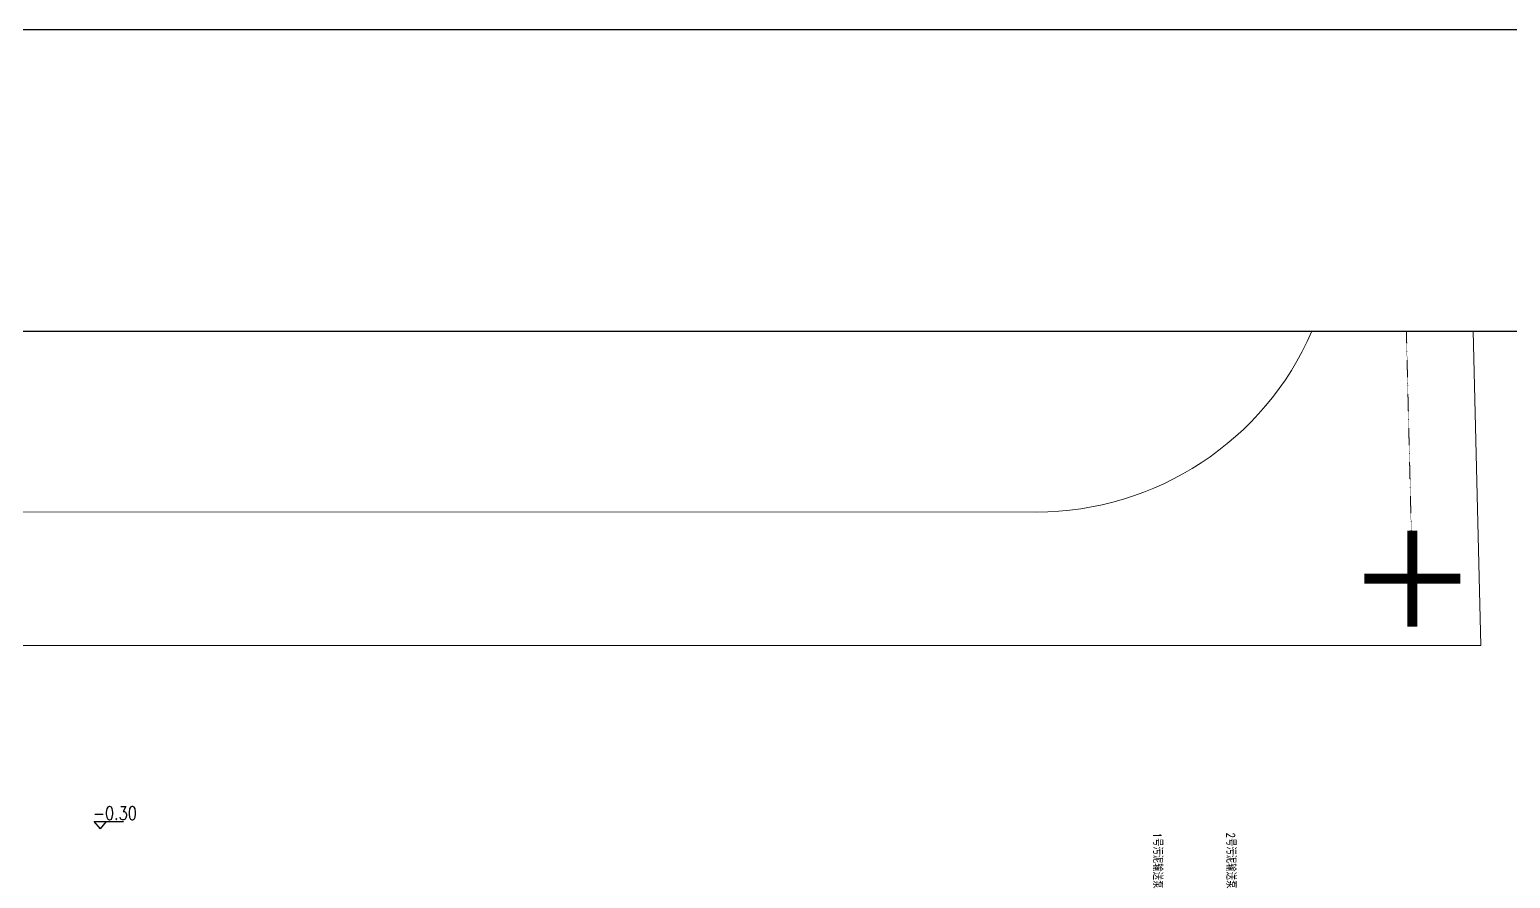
# Model space of a CAD drawing. Header units: millimetres. Extents: x -437359 to 106527, y -82378 to 117612.
# Drawn here: x -260887 to -216485, y 78958 to 104417 of the extents above; entities that cross this region are included whole.
import ezdxf

# ---------------------------------------------------------------- set-up
doc = ezdxf.new("R2010")
doc.units = ezdxf.units.MM
doc.linetypes.add('CENTER', pattern=[50.8, 31.75, -6.35, 6.35, -6.35])
doc.linetypes.add('DASHDOT', pattern=[1, 0.5, -0.25, 0, -0.25])
doc.layers.get('0').update_dxf_attribs({"color": 8})
doc.layers.add('DIM_SYMB', color=8, linetype='Continuous')
doc.layers.add('Z-本期建构筑物', color=8, linetype='Continuous')
for name, color, linetype, lineweight in [('ROAD-CENT', 8, 'CENTER', 0), ('road_mr', 8, 'Continuous', 0), ('Road_s标高', 8, 'Continuous', 0), ('电缆通道', 8, 'Continuous', 30)]:
    doc.layers.add(name, color=color, linetype=linetype, lineweight=lineweight)
doc.styles.add('HZ', font='geditxt.shx', dxfattribs={"width": 0.8, "bigfont": 'hzfs_1.shx'})
doc.styles.add('STYLE1', font='geditxt.shx', dxfattribs={"width": 0.7, "bigfont": 'hzfs_1.shx'})

# ---------------------------------------------------------------- blocks, each defined once
blk = doc.blocks.new('DLZXBG')
at = {"layer": 'Road_s标高', "const_width": 0.3}
for points in [[(0, -1.44), (0, 1.44)], [(-1.44, 0), (1.44, 0)]]:
    blk.add_lwpolyline(points, dxfattribs=at)

msp = doc.modelspace()

# ---------------------------------------------------------------- linework, layer by layer
msp.add_lwpolyline([(-283557.6, 95370.1), (-209356.6, 95370.1), (-209356.6, 1605.7), (-283557.6, 1605.7)], close=True)
at = {"layer": 'DIM_SYMB'}
for p, q in [((-258763.9, 80448), (-258950, 80669.4)), ((-258950, 80669.4), (-258074.4, 80669.4)), ((-258763.9, 80448), (-258577.8, 80669.4))]:
    msp.add_line(p, q, dxfattribs=at)
at = {"layer": 'ROAD-CENT', "linetype": 'DASHDOT', "ltscale": 10}
msp.add_line((-219603.2, 95370.1), (-219421.5, 87947.7), dxfattribs=at)
at = {"layer": 'road_mr'}
msp.add_lwpolyline([(-230694.1, 89947.7, 0.2989553), (-222435.7, 95370.1, 0.2989553)], format="xyb", dxfattribs=at)
msp.add_lwpolyline([(-217602.6, 95370.1), (-217371.9, 85947.7)], dxfattribs=at)
at = {"layer": 'road_mr', "ltscale": 10}
for points in [[(-230694.1, 89947.7), (-265157.3, 89947.8)], [(-217371.9, 85947.7), (-265157.3, 85947.8)]]:
    msp.add_lwpolyline(points, dxfattribs=at)
at = {"layer": '电缆通道'}
msp.add_lwpolyline([(-295752.9, 104416.5), (-192480.7, 104416.5), (-192480.7, -27272.4), (-295752.9, -27272.4)], close=True, dxfattribs=at)

# ---------------------------------------------------------------- block references
at = {"layer": 'Z-本期建构筑物', "xscale": 1000, "yscale": 1000, "zscale": 1000}
msp.add_blockref('DLZXBG', (-219421.5, 87947.7), dxfattribs=at)

# ---------------------------------------------------------------- texts
at = {"style": 'HZ', "width": 0.8}
msp.add_text('-0.30', height=400, dxfattribs=at).set_placement((-258984.7, 80717.9))
at = {"color": 0, "style": 'STYLE1', "width": 0.75}
for s, p in [('1号污泥输送泵', (-227199.4, 80331.3)), ('2号污泥输送泵', (-224999.4, 80331.3))]:
    msp.add_text(s, height=250, rotation=270, dxfattribs=at).set_placement(p)

doc.saveas('drawing.dxf')
